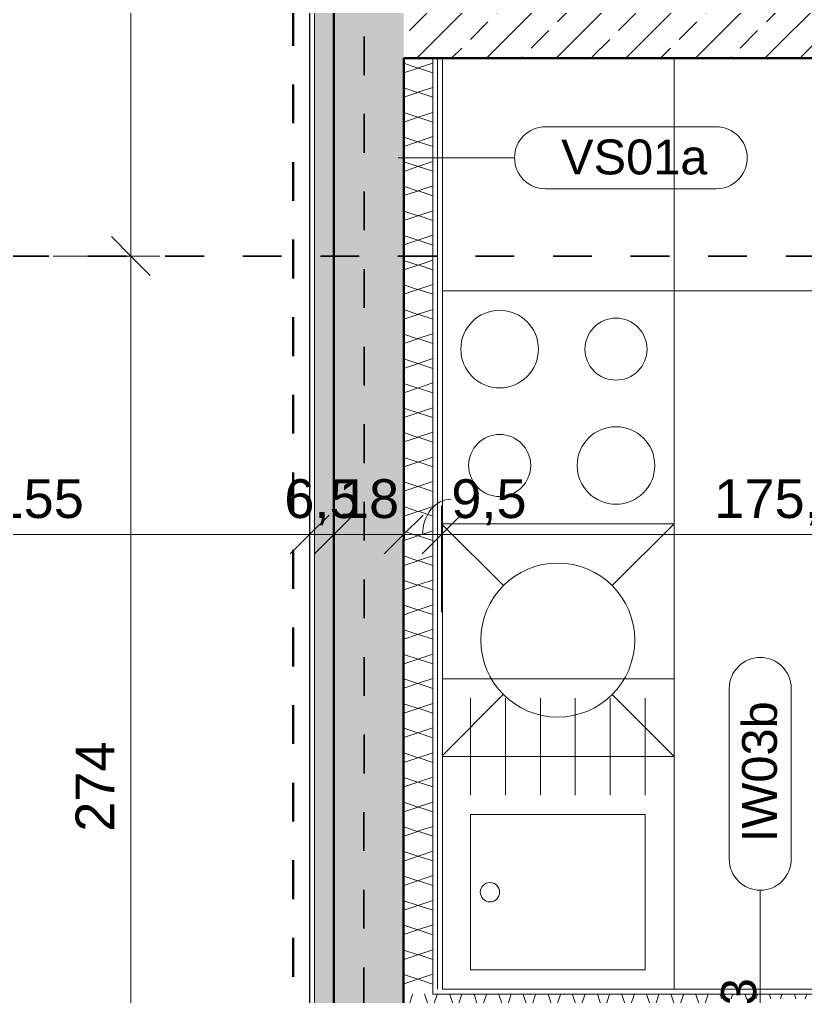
# Model space of a CAD drawing. Header units: metres. Extents: x -67.4 to -27.2, y 43.9 to 89.6.
# Drawn here: x -46.019 to -43.992, y 66.995 to 69.513 of the extents above; entities that cross this region are included whole.
import ezdxf

# ---------------------------------------------------------------- set-up
doc = ezdxf.new("R2010")
doc.units = ezdxf.units.M
doc.linetypes.add('Strich Punkt Mittel', pattern=[0.015875, 0.00635, -0.004763, 0, -0.004763])
doc.linetypes.add('Verdeckt', pattern=[0.003, 0.002, -0.001])
for name, color, linetype, lineweight in [('A_Bemassung-50_', 4, 'Continuous', 9), ('A_Bemassung_', 4, 'Continuous', 9), ('A_Beschriftung_', 7, 'Continuous', 9), ('A_Brandabschnitte', 30, 'Verdeckt', 50), ('A_Moebel', 6, 'Continuous', 13), ('A_Raeume_', 7, 'Continuous', 5), ('A_Raster_', 1, 'Continuous', 9), ('A_Sanitaer', 3, 'Continuous', 13), ('A_Waende', 7, 'Continuous', 13)]:
    doc.layers.add(name, color=color, linetype=linetype, lineweight=lineweight)
doc.styles.add('Arial_2', font='arial.ttf', dxfattribs={"height": 0.09})
doc.styles.add('Arial_5', font='arial.ttf', dxfattribs={"height": 0.1})
doc.dimstyles.new('WGA-Bemaßung_2', dxfattribs={"dimscale": 0.3048, "dimtxt": 0.102026, "dimasz": 0.328084, "dimexe": 0.246063, "dimexo": 0.0625, "dimgap": 0.04101, "dimtad": 1, "dimdec": 1, "dimlfac": 100, "dimrnd": 0.5, "dimdsep": 46, "dimtxsty": 'Arial_5', "dimblk1": 'OBLIQUE', "dimblk2": 'OBLIQUE', "dimsah": 1, "dimcen": 0.09, "dimdle": 0.246063, "dimazin": 2, "dimtfac": 1, "dimtdec": 4, "dimtix": 1, "dimtmove": 2, "dimatfit": 3, "dimfxl": 0.656168, "dimfxlon": 1, "dimtvp": 1, "dimtolj": 1, "dimtzin": 0, "dimarcsym": 2})
doc.dimstyles.new('WGA-Bemaßung_3', dxfattribs={"dimscale": 0.3048, "dimtxt": 0.102026, "dimasz": 0.328084, "dimexe": 0.246063, "dimexo": 0.0625, "dimgap": 0.04101, "dimtad": 1, "dimdec": 1, "dimlfac": 100, "dimrnd": 0.5, "dimdsep": 46, "dimtxsty": 'Arial_5', "dimblk1": 'OBLIQUE', "dimblk2": 'OBLIQUE', "dimsah": 1, "dimcen": 0.09, "dimdle": 0.246063, "dimazin": 2, "dimtfac": 1, "dimtdec": 4, "dimtix": 1, "dimtmove": 1, "dimatfit": 3, "dimfxl": 0.656168, "dimfxlon": 1, "dimtvp": 1, "dimtolj": 1, "dimtzin": 0, "dimarcsym": 2})
doc.dimstyles.new('WGA-Bemaßung_4', dxfattribs={"dimscale": 0.3048, "dimtxt": 0.102026, "dimasz": 0.328084, "dimexe": 0.246063, "dimexo": 0.0625, "dimgap": 0.04101, "dimtad": 1, "dimdec": 1, "dimlfac": 100, "dimrnd": 0.5, "dimdsep": 46, "dimtxsty": 'Arial_5', "dimblk1": 'OBLIQUE', "dimblk2": 'OBLIQUE', "dimsah": 1, "dimcen": 0.09, "dimdle": 0.246063, "dimazin": 2, "dimtfac": 1, "dimtdec": 4, "dimtix": 1, "dimtmove": 0, "dimatfit": 3, "dimfxl": 0.656168, "dimfxlon": 1, "dimtvp": 1, "dimtolj": 1, "dimtzin": 0, "dimarcsym": 2})
pattern_1 = [(45, (0, 0), (-0.08980256, 0.08980256), []), (45, (0.0898, 0), (-0.08980256, 0.08980256), [0.0635, -0.03175])]

# ---------------------------------------------------------------- blocks, each defined once
blk = doc.blocks.new('Sani_Kueche_Zeile - Tiefe_600-3803720-263_PP_01OG_BT2')
at = {"layer": 'A_Sanitaer'}
for p, q in [((-1.2005, 0.5746), (-0.6005, 0.5746)), ((-0.6005, 0.5746), (-0.0005, 0.5746)), ((-0.0005, 0.5746), (0.3995, 0.5746)), ((0.3995, 0.5746), (1.1995, 0.5746)), ((1.1995, 0.5746), (1.1995, 0.069))]:
    blk.add_line(p, q, dxfattribs=at)
blk = doc.blocks.new('Sani_Kueche_Zeile - Tiefe_600-3901372-263_PP_01OG_BT2')
at = {"layer": 'A_Sanitaer'}
for p, q in [((-1.2005, 0.5746), (-0.6005, 0.5746)), ((-1.2005, -0.0254), (-1.2005, 0.5746)), ((-0.6005, 0.5746), (-0.0005, 0.5746)), ((-0.0005, 0.5746), (-0.0005, -0.0254))]:
    blk.add_line(p, q, dxfattribs=at)
blk = doc.blocks.new('MSys_Kueche_Herd - 600-5680281-263_PP_01OG_BT2')
at = {"layer": 'A_Moebel'}
for p, q in [((-1.2005, 0.0229), (-1.2005, -0.5746)), ((-1.2005, 0.0229), (-1.2005, -0.5746)), ((-0.6005, -0.5746), (-0.6005, 0.0229)), ((-0.6005, -0.5746), (-0.6005, 0.0229)), ((-1.2005, -0.5746), (-0.6005, -0.5746)), ((-1.2005, -0.5746), (-0.6005, -0.5746))]:
    blk.add_line(p, q, dxfattribs=at)
for centre, radius in [((-0.7505, -0.1246), 0.1), ((-1.0505, -0.1246), 0.08), ((-1.0505, -0.4246), 0.1), ((-0.7505, -0.4246), 0.08)]:
    blk.add_circle(centre, radius, dxfattribs=at)
blk = doc.blocks.new('MSys_Kueche_Spuele - 80cm-5682282-263_PP_01OG_BT2')
at = {"layer": 'A_Moebel'}
for p, q in [((-1.2005, 0.5746), (-0.4005, 0.5746)), ((-1.2005, -0.0229), (-1.2005, 0.5746)), ((-1.2005, -0.0229), (-1.2005, 0.5746)), ((-0.9005, 0.4996), (-1.1505, 0.4996)), ((-0.8505, 0.4996), (-0.4505, 0.4996)), ((-0.8505, 0.0496), (-0.8505, 0.4996)), ((-0.4505, 0.4996), (-0.4505, 0.0496)), ((-0.9005, 0.4096), (-1.1505, 0.4096)), ((-0.9005, 0.3196), (-1.1505, 0.3196)), ((-0.9005, 0.2296), (-1.1505, 0.2296)), ((-0.9005, 0.1396), (-1.1505, 0.1396)), ((-0.9005, 0.0496), (-1.1505, 0.0496)), ((-0.4505, 0.0496), (-0.8505, 0.0496))]:
    blk.add_line(p, q, dxfattribs=at)
blk.add_circle((-0.6505, 0.0996), 0.025, dxfattribs=at)
blk = doc.blocks.new('MSys_Kueche_Geschirrspueler - 600-5682277-263_PP_01OG_BT2')
at = {"layer": 'A_Moebel'}
for p, q in [((-1.2005, -0.0254), (-1.2005, 0.5721)), ((-1.0409, 0.415), (-1.198, 0.5721)), ((-0.603, 0.5721), (-0.7601, 0.415)), ((-0.6005, 0.5721), (-0.6005, -0.0254)), ((-1.0409, 0.1342), (-1.2005, -0.0254)), ((-0.6005, -0.0254), (-0.7601, 0.1342)), ((-0.6005, -0.0254), (-1.2005, -0.0254))]:
    blk.add_line(p, q, dxfattribs=at)
blk.add_circle((-0.9005, 0.2746), 0.1985, dxfattribs=at)
blk = doc.blocks.new('BS_Wand_Lollipop - rechts_oben-2026913-263_PP_01OG_BT2')
at = {"layer": 'A_Beschriftung_'}
for p, q in [((0.0046, 0.0016), (0.0134, 0.0016)), ((-0.003, 0), (0.003, 0)), ((0.0046, -0.0016), (0.0134, -0.0016))]:
    blk.add_line(p, q, dxfattribs=at)
for centre, start, end in [((0.0046, 0), 90, 270), ((0.0134, 0), 270, 90)]:
    blk.add_arc(centre, 0.0016, start, end, dxfattribs=at)
blk = doc.blocks.new('DIMBLOCK519-263_PP_01OG_BT2')
at = {"layer": 'A_Bemassung-50_', "lineweight": 35, "transparency": 16777216}
for p, q in [((-45.7322, 68.9038), (-45.7821, 68.9538)), ((-45.7322, 68.9038), (-45.6822, 68.8538)), ((-45.7322, 66.1663), (-45.7822, 66.2163)), ((-45.7322, 66.1663), (-45.6822, 66.1163))]:
    blk.add_line(p, q, dxfattribs=at)
at = {"layer": 'A_Bemassung-50_', "transparency": 16777216}
for p, q in [((-45.7322, 68.9038), (-45.9322, 68.9038)), ((-45.7322, 66.1663), (-45.7322, 68.9038)), ((-45.7322, 68.9038), (-45.6572, 68.9038)), ((-45.7322, 66.1663), (-45.8072, 66.1663)), ((-45.7322, 66.1663), (-45.5322, 66.1663))]:
    blk.add_line(p, q, dxfattribs=at)
at = {"layer": 'A_Bemassung-50_', "color": 0, "transparency": 16777216, "insert": (-45.8745, 67.4197), "char_height": 0.1, "width": 0.276883, "attachment_point": 1, "rotation": 90, "line_spacing_factor": 0.941778, "style": 'Arial_5'}
blk.add_mtext('274', dxfattribs=at)
blk = doc.blocks.new('_Oblique')
at = {"color": 0, "linetype": 'ByBlock', "lineweight": -2}
blk.add_line((-0.5, -0.5), (0.5, 0.5), dxfattribs=at)
blk = doc.blocks.new('DIMBLOCK520-263_PP_01OG_BT2')
at = {"layer": 'A_Bemassung-50_', "lineweight": 35, "transparency": 16777216}
for p, q in [((-45.732, 73.7527), (-45.782, 73.8027)), ((-45.732, 73.7527), (-45.682, 73.7027)), ((-45.7322, 68.9038), (-45.7821, 68.9538)), ((-45.7322, 68.9038), (-45.6822, 68.8538))]:
    blk.add_line(p, q, dxfattribs=at)
at = {"layer": 'A_Bemassung-50_', "transparency": 16777216}
for p, q in [((-45.732, 73.7527), (-45.807, 73.7527)), ((-45.7322, 68.9038), (-45.732, 73.7527)), ((-45.732, 73.7527), (-45.532, 73.7527)), ((-45.7322, 68.9038), (-45.9322, 68.9038)), ((-45.7322, 68.9038), (-45.6572, 68.9038))]:
    blk.add_line(p, q, dxfattribs=at)
at = {"layer": 'A_Bemassung-50_', "color": 0, "transparency": 16777216, "insert": (-45.8744, 71.2129), "char_height": 0.1, "width": 0.276883, "attachment_point": 1, "rotation": 90, "line_spacing_factor": 0.941778, "style": 'Arial_5'}
blk.add_mtext('485', dxfattribs=at)
blk = doc.blocks.new('DIMBLOCK602-263_PP_01OG_BT2')
at = {"layer": 'A_Bemassung-50_', "transparency": 16777216}
for p, q in [((-44.9309, 68.1861), (-44.9309, 68.2611)), ((-43.1769, 68.186), (-43.1769, 68.261)), ((-43.1769, 68.186), (-44.9309, 68.1861)), ((-44.9309, 68.1861), (-44.9309, 67.9861)), ((-43.1769, 68.186), (-43.1769, 67.986))]:
    blk.add_line(p, q, dxfattribs=at)
at = {"layer": 'A_Bemassung-50_', "lineweight": 35, "transparency": 16777216}
for p, q in [((-44.9309, 68.1861), (-44.8809, 68.2361)), ((-43.1769, 68.186), (-43.1269, 68.236)), ((-44.9309, 68.1861), (-44.9809, 68.1361)), ((-43.1769, 68.186), (-43.2269, 68.136))]:
    blk.add_line(p, q, dxfattribs=at)
at = {"layer": 'A_Bemassung-50_', "color": 0, "transparency": 16777216, "insert": (-44.2273, 68.3284), "char_height": 0.1, "width": 0.416266, "attachment_point": 1, "rotation": 359.9983, "line_spacing_factor": 0.941778, "style": 'Arial_5'}
blk.add_mtext('175,5', dxfattribs=at)
blk = doc.blocks.new('DIMBLOCK603-263_PP_01OG_BT2')
at = {"layer": 'A_Bemassung-50_', "transparency": 16777216}
for p, q in [((-45.0284, 68.1861), (-45.0284, 68.2611)), ((-44.9309, 68.1861), (-44.9309, 68.2611)), ((-44.9309, 68.1861), (-45.0284, 68.1861)), ((-45.0284, 68.1861), (-45.0284, 67.9861)), ((-44.9309, 68.1861), (-44.9309, 67.9861))]:
    blk.add_line(p, q, dxfattribs=at)
at = {"layer": 'A_Bemassung-50_', "lineweight": 35, "transparency": 16777216}
for p, q in [((-45.0284, 68.1861), (-44.9784, 68.2361)), ((-44.9309, 68.1861), (-44.8809, 68.2361)), ((-45.0284, 68.1861), (-45.0784, 68.1361)), ((-44.9309, 68.1861), (-44.9809, 68.1361))]:
    blk.add_line(p, q, dxfattribs=at)
at = {"layer": 'A_Bemassung-50_', "transparency": 16777216}
blk.add_ellipse((-44.9055, 68.1861), major_axis=(0, 0.091), ratio=0.815194, start_param=0, end_param=1.570796, dxfattribs=at)
at = {"layer": 'A_Bemassung-50_', "color": 0, "transparency": 16777216, "insert": (-44.9055, 68.3284), "char_height": 0.1, "width": 0.231677, "attachment_point": 1, "rotation": 359.9983, "line_spacing_factor": 0.941778, "style": 'Arial_5'}
blk.add_mtext('9,5', dxfattribs=at)
blk = doc.blocks.new('DIMBLOCK604-263_PP_01OG_BT2')
at = {"layer": 'A_Bemassung-50_', "transparency": 16777216}
for p, q in [((-45.2084, 68.1861), (-45.2084, 68.2611)), ((-45.0284, 68.1861), (-45.0284, 68.2611)), ((-45.0284, 68.1861), (-45.2084, 68.1861)), ((-45.2084, 68.1861), (-45.2084, 67.9861)), ((-45.0284, 68.1861), (-45.0284, 67.9861))]:
    blk.add_line(p, q, dxfattribs=at)
at = {"layer": 'A_Bemassung-50_', "lineweight": 35, "transparency": 16777216}
for p, q in [((-45.2084, 68.1861), (-45.1584, 68.2361)), ((-45.0284, 68.1861), (-44.9784, 68.2361)), ((-45.2084, 68.1861), (-45.2584, 68.1361)), ((-45.0284, 68.1861), (-45.0784, 68.1361))]:
    blk.add_line(p, q, dxfattribs=at)
at = {"layer": 'A_Bemassung-50_', "color": 0, "transparency": 16777216, "insert": (-45.1953, 68.3284), "char_height": 0.1, "width": 0.184588, "attachment_point": 1, "rotation": 359.9983, "line_spacing_factor": 0.941778, "style": 'Arial_5'}
blk.add_mtext('18', dxfattribs=at)
blk = doc.blocks.new('DIMBLOCK605-263_PP_01OG_BT2')
at = {"layer": 'A_Bemassung-50_', "transparency": 16777216}
for p, q in [((-45.2709, 68.1861), (-45.2709, 68.2611)), ((-45.2084, 68.1861), (-45.2084, 68.2611)), ((-45.2084, 68.1861), (-45.2709, 68.1861)), ((-45.2709, 68.1861), (-45.2709, 67.9861)), ((-45.2084, 68.1861), (-45.2084, 67.9861))]:
    blk.add_line(p, q, dxfattribs=at)
at = {"layer": 'A_Bemassung-50_', "lineweight": 35, "transparency": 16777216}
for p, q in [((-45.2709, 68.1861), (-45.2209, 68.2361)), ((-45.2084, 68.1861), (-45.1584, 68.2361)), ((-45.2709, 68.1861), (-45.3209, 68.1361)), ((-45.2084, 68.1861), (-45.2584, 68.1361))]:
    blk.add_line(p, q, dxfattribs=at)
at = {"layer": 'A_Bemassung-50_', "color": 0, "transparency": 16777216, "insert": (-45.3362, 68.3284), "char_height": 0.1, "width": 0.231677, "attachment_point": 1, "rotation": 359.9983, "line_spacing_factor": 0.941778, "style": 'Arial_5'}
blk.add_mtext('6,5', dxfattribs=at)
blk = doc.blocks.new('DIMBLOCK606-263_PP_01OG_BT2')
at = {"layer": 'A_Bemassung-50_', "transparency": 16777216}
for p, q in [((-46.8209, 68.1862), (-46.8209, 68.2612)), ((-45.2709, 68.1861), (-45.2709, 68.2611)), ((-45.2709, 68.1861), (-46.8209, 68.1862)), ((-46.8209, 68.1862), (-46.8209, 67.9862)), ((-45.2709, 68.1861), (-45.2709, 67.9861))]:
    blk.add_line(p, q, dxfattribs=at)
at = {"layer": 'A_Bemassung-50_', "lineweight": 35, "transparency": 16777216}
for p, q in [((-46.8209, 68.1862), (-46.7709, 68.2362)), ((-45.2709, 68.1861), (-45.2209, 68.2361)), ((-46.8209, 68.1862), (-46.8709, 68.1362)), ((-45.2709, 68.1861), (-45.3209, 68.1361))]:
    blk.add_line(p, q, dxfattribs=at)
at = {"layer": 'A_Bemassung-50_', "color": 0, "transparency": 16777216, "insert": (-46.0861, 68.3285), "char_height": 0.1, "width": 0.276883, "attachment_point": 1, "rotation": 359.9983, "line_spacing_factor": 0.941778, "style": 'Arial_5'}
blk.add_mtext('155', dxfattribs=at)

msp = doc.modelspace()

# ---------------------------------------------------------------- hatches: boundary and pattern name
at = {"layer": 'A_Waende', "lineweight": 5}
h = msp.add_hatch(dxfattribs=at)
h.set_pattern_fill('FP_106', color=250, angle=-112.36, style=0, pattern_type=2)
h.set_pattern_definition([(314.998, (-45.27071, 66.52067), (0.2539954, -0.1270123), [0.02245, -0.15715]), (314.998, (-45.16011, 66.47409), (0.2539954, -0.1270123), [0.02245, -0.15715]), (314.998, (-45.27058, 66.4579), (0.2539954, -0.1270123), [0.02245, -0.15715]), (314.998, (-45.159435, 66.41002), (0.2539954, -0.1270123), [0.02245, -0.15715]), (341.563, (-45.255255, 66.50566), (0.50799322, -0.12701842), [0.0502, -0.35141]), (341.563, (-45.207873, 66.489414), (0.50799322, -0.12701842), [0.0502, -0.35141]), (341.563, (-45.255504, 66.441966), (0.50799322, -0.12701842), [0.0502, -0.35141]), (341.563, (-45.206817, 66.426264), (0.50799322, -0.12701842), [0.0502, -0.35141]), (44.998, (-45.16018, 66.50548), (-0.2540043, -0.1269946), [0.02245, -0.15715]), (44.998, (-45.27058, 66.4579), (-0.2540043, -0.1269946), [0.02245, -0.15715]), (44.998, (-45.1595, 66.4414), (-0.2540043, -0.1269946), [0.02245, -0.15715]), (44.998, (-45.27083, 66.3942), (-0.2540043, -0.1269946), [0.02245, -0.15715]), (18.433, (-45.207873, 66.489414), (-0.50800209, -0.12698295), [0.0502, -0.35141]), (18.433, (-45.25557, 66.47335), (-0.50800209, -0.12698295), [0.0502, -0.35141]), (18.433, (-45.206817, 66.426264), (-0.50800209, -0.12698295), [0.0502, -0.35141]), (18.433, (-45.254514, 66.4102), (-0.50800209, -0.12698295), [0.0502, -0.35141])])
h.paths.add_polyline_path([(-45.2087, 57.3461), (-45.2087, 58.2637), (-45.2587, 58.2637), (-45.2587, 57.3461), (-45.2087, 57.3461)])
h.paths.add_polyline_path([(-45.2087, 59.2837), (-45.2086, 65.1463), (-45.2585, 65.1463), (-45.2587, 59.2837)])
h.paths.add_polyline_path([(-45.2084, 66.1663), (-45.2082, 73.7527), (-45.2582, 73.7527), (-45.2584, 66.1663)])
h.paths.add_polyline_path([(-45.2082, 74.7727), (-45.2082, 75.6964), (-45.2582, 75.6964), (-45.2582, 74.7727), (-45.2544, 74.7727)])
h = msp.add_hatch(dxfattribs=at)
h.set_pattern_fill('FP_4', color=250, style=0, pattern_type=2)
h.set_pattern_definition(pattern_1)
h.paths.add_polyline_path([(-45.0288, 55.8287), (-45.0288, 55.8287), (-45.0287, 58.2637), (-45.2087, 58.2637), (-45.2087, 55.8287), (-45.1463, 55.8287)])
h.paths.add_polyline_path([(-45.0287, 59.2837), (-45.0285, 65.1463), (-45.2085, 65.1463), (-45.2085, 59.2837), (-45.0287, 59.2837)])
h.paths.add_polyline_path([(-45.0285, 64.5347), (-45.0285, 64.5347), (-45.0285, 64.6292)])
h.paths.add_polyline_path([(-45.0285, 64.5075), (-45.0285, 64.5075), (-45.0285, 64.5347)])
h.paths.add_polyline_path([(-45.0285, 64.2113), (-45.0285, 64.2113), (-45.0285, 64.5075)])
h.paths.add_polyline_path([(-45.0285, 66.1663), (-45.0284, 66.1663), (-45.0282, 73.7527), (-45.2082, 73.7527), (-45.2082, 66.1663), (-45.033, 66.1663)])
h.paths.add_polyline_path([(-45.0282, 74.7727), (-45.0282, 75.6964), (-45.2082, 75.6964), (-45.2082, 74.7727), (-45.0282, 74.7727)])
h = msp.add_hatch(dxfattribs=at)
h.set_pattern_fill('FP_4', color=250, style=0, pattern_type=2)
h.set_pattern_definition(pattern_1)
h.paths.add_polyline_path([(-37.7083, 69.4137), (-37.7083, 69.5937), (-45.0283, 69.5939), (-45.0283, 69.4139), (-38.24, 69.4137)])
h = msp.add_hatch(dxfattribs=at)
h.set_pattern_fill('FP_86', color=250, angle=247.64, style=0, pattern_type=2)
h.set_pattern_definition([(134.998, (-44.928845, 68.21393), (-0.2539954, 0.127012), [0.02245, -0.15715]), (134.998, (-45.03906, 68.26143), (-0.2539954, 0.127012), [0.02245, -0.15715]), (134.998, (-44.9286, 68.27762), (-0.2539954, 0.1270123), [0.02245, -0.15715]), (134.998, (-45.03974, 68.3255), (-0.2539954, 0.1270123), [0.02245, -0.15715]), (161.563, (-44.943918, 68.22986), (-0.5079932, 0.1270184), [0.0502, -0.35141]), (161.563, (-44.99168, 68.24518), (-0.5079932, 0.1270184), [0.0502, -0.35141]), (161.563, (-44.94367, 68.293553), (-0.5079932, 0.1270184), [0.0502, -0.35141]), (161.563, (-44.992355, 68.309256), (-0.5079932, 0.1270184), [0.0502, -0.35141]), (224.998, (-45.039, 68.23004), (0.254004, 0.1269946), [0.02245, -0.15715]), (224.998, (-44.9286, 68.27762), (0.254004, 0.1269946), [0.02245, -0.15715]), (224.998, (-45.04005, 68.29319), (0.254004, 0.1269946), [0.02245, -0.15715]), (224.998, (-44.92835, 68.34132), (0.254004, 0.1269946), [0.02245, -0.15715]), (198.433, (-44.99168, 68.24518), (0.5080021, 0.126983), [0.0502, -0.35141]), (198.433, (-44.943983, 68.261244), (0.5080021, 0.126983), [0.0502, -0.35141]), (198.433, (-44.992355, 68.309256), (0.5080021, 0.126983), [0.0502, -0.35141]), (198.433, (-44.94466, 68.32532), (0.5080021, 0.126983), [0.0502, -0.35141])])
h.paths.add_polyline_path([(-44.9534, 67.0014), (-44.9533, 69.4139), (-45.0283, 69.4139), (-45.0283, 67.0014), (-44.9784, 67.0014)])
h = msp.add_hatch(dxfattribs=at)
h.set_pattern_fill('FP_80', color=250, angle=-112.36, style=0, pattern_type=2)
h.set_pattern_definition([(44.998, (-44.10052, 66.88921), (0.127012, 0.253995), [0.02245, -0.15715]), (44.998, (-44.05302, 66.99943), (0.127012, 0.253995), [0.02245, -0.15715]), (44.998, (-44.03683, 66.88896), (0.127012, 0.253995), [0.02245, -0.15715]), (44.998, (-43.98987, 67.00048), (0.127012, 0.2539954), [0.02245, -0.15715]), (71.563, (-44.085514, 66.904662), (0.1270184, 0.5079932), [0.0502, -0.35141]), (71.563, (-44.069267, 66.952044), (0.1270184, 0.5079932), [0.0502, -0.35141]), (71.563, (-44.02182, 66.904413), (0.1270184, 0.5079932), [0.0502, -0.35141]), (71.563, (-44.005192, 66.95272), (0.1270184, 0.5079932), [0.0502, -0.35141]), (134.998, (-44.08533, 66.99974), (0.126995, -0.254004), [0.02245, -0.15715]), (134.998, (-44.03683, 66.88896), (0.1269946, -0.254004), [0.02245, -0.15715]), (134.998, (-44.021255, 67.00042), (0.1269946, -0.254004), [0.02245, -0.15715]), (134.998, (-43.97406, 66.88909), (0.1269946, -0.254004), [0.02245, -0.15715]), (108.433, (-44.069267, 66.952044), (0.126983, -0.5080021), [0.0502, -0.35141]), (108.433, (-44.053204, 66.904347), (0.126983, -0.5080021), [0.0502, -0.35141]), (108.433, (-44.005192, 66.95272), (0.126983, -0.5080021), [0.0502, -0.35141]), (108.433, (-43.98913, 66.905022), (0.126983, -0.5080021), [0.0502, -0.35141])])
h.paths.add_polyline_path([(-43.1733, 66.9013), (-43.1733, 67.0013), (-45.0284, 67.0014), (-45.0283, 66.9014), (-44.21, 66.9014), (-44.21, 66.9889), (-43.46, 66.9889), (-43.46, 66.9014)])

# ---------------------------------------------------------------- linework, layer by layer
at = {"layer": 'A_Brandabschnitte'}
msp.add_line((-45.3137, 57.4461), (-45.3132, 75.5836), dxfattribs=at)
at = {"layer": 'A_Raeume_', "flags": 128}
for points in [[(-45.2707, 75.6339), (-46.8207, 75.634), (-46.8211, 60.1286), (-46.8836, 60.1286), (-46.8836, 60.127), (-46.8836, 58.7527), (-46.8836, 58.7511), (-46.8212, 58.7511), (-46.8212, 58.6611), (-46.8212, 57.8936), (-46.8212, 57.4086), (-45.2712, 57.4086)], [(-37.7084, 66.3511), (-37.7083, 69.4137), (-44.9283, 69.4139), (-44.9284, 67.0139), (-43.1733, 67.0138), (-43.1733, 66.3512), (-41.5958, 66.3512), (-41.4428, 66.3512)]]:
    msp.add_lwpolyline(points, close=True, dxfattribs=at)
at = {"layer": 'A_Raster_', "linetype": 'Strich Punkt Mittel', "lineweight": 35}
for p, q in [((-45.1301, 85.8701), (-45.1313, 46.5268)), ((-56.2432, 68.9041), (-31.8004, 68.9034))]:
    msp.add_line(p, q, dxfattribs=at)
at = {"layer": 'A_Waende'}
for p, q in [((-45.2707, 73.7527), (-45.2709, 66.1663)), ((-45.2582, 73.7527), (-45.2584, 66.1663)), ((-44.9533, 69.4139), (-44.9534, 67.0014)), ((-44.9284, 67.0139), (-44.9283, 69.4139)), ((-43.1733, 67.0138), (-44.9284, 67.0139)), ((-44.9534, 67.0014), (-43.1733, 67.0013))]:
    msp.add_line(p, q, dxfattribs=at)
at = {"layer": 'A_Waende', "color": 10, "lineweight": 50}
for p, q in [((-45.2082, 73.7527), (-45.2084, 66.1663)), ((-45.0283, 69.4139), (-45.0284, 66.1663)), ((-45.0283, 69.4139), (-37.7083, 69.4137))]:
    msp.add_line(p, q, dxfattribs=at)
at = {"layer": 'A_Waende', "lineweight": 18}
msp.add_line((-44.9408, 69.4139), (-44.9409, 67.0139), dxfattribs=at)

# ---------------------------------------------------------------- block references
at = {"layer": 'A_Beschriftung_', "xscale": 49.99999999999998, "yscale": 49.99999999999998, "zscale": 49.99999999999998}
msp.add_blockref('BS_Wand_Lollipop - rechts_oben-2026913-263_PP_01OG_BT2', (-44.8925, 69.1571), dxfattribs=at)
at = {"layer": 'A_Beschriftung_', "xscale": 49.99999999999998, "yscale": 49.99999999999998, "zscale": 49.99999999999998, "rotation": 89.99999999999991}
msp.add_blockref('BS_Wand_Lollipop - rechts_oben-2026913-263_PP_01OG_BT2', (-44.1087, 67.1191), dxfattribs=at)
at = {"layer": 'A_Moebel'}
for name, p, rotation in [('MSys_Kueche_Herd - 600-5680281-263_PP_01OG_BT2', (-44.9054, 69.4144), 89.99827587845492), ('MSys_Kueche_Geschirrspueler - 600-5682277-263_PP_01OG_BT2', (-44.3563, 68.8143), 89.99827587845492), ('MSys_Kueche_Spuele - 80cm-5682282-263_PP_01OG_BT2', (-44.9055, 66.6134), 269.9982758784551)]:
    msp.add_blockref(name, p, dxfattribs=dict(at, rotation=rotation))
at = {"layer": 'A_Sanitaer'}
for name, p, rotation in [('Sani_Kueche_Zeile - Tiefe_600-3803720-263_PP_01OG_BT2', (-44.9055, 68.2134), 269.9982758784546), ('Sani_Kueche_Zeile - Tiefe_600-3901372-263_PP_01OG_BT2', (-44.3313, 69.3885), 179.998275878371)]:
    msp.add_blockref(name, p, dxfattribs=dict(at, rotation=rotation))

# ---------------------------------------------------------------- texts
at = {"layer": 'A_Beschriftung_', "insert": (-44.6224, 69.2042), "char_height": 0.09, "width": 0.448945, "attachment_point": 1, "style": 'Arial_2'}
msp.add_mtext('VS01a', dxfattribs=at)
at = {"layer": 'A_Beschriftung_', "char_height": 0.09, "attachment_point": 1, "rotation": 90, "style": 'Arial_2'}
for s, insert, width in [('IW03b', (-44.1557, 67.3927), 0.440928), ('L/B/T = 250/15/3', (-44.2094, 66.1092), 1.110337)]:
    msp.add_mtext(s, dxfattribs=dict(at, insert=insert, width=width))

# ---------------------------------------------------------------- dimensions: what is measured, and where the dimension line sits
at = {"layer": 'A_Bemassung_'}
for base, p1, p2, angle, override, picture, middle in [((-45.732, 73.7527), (-45.9322, 68.9038), (-45.532, 73.7527), 89.9983, {"dimpost": '<>', "dimfxl": 4.865332}, 'DIMBLOCK520-263_PP_01OG_BT2', (-45.7956, 71.3282)), ((-45.7321512034, 68.9038133044), (-45.5322335742, 66.1663072873), (-45.9321512033, 68.9038193223), 89.9982759857, {"dimpost": '<>', "dimfxl": 2.766569}, 'DIMBLOCK519-263_PP_01OG_BT2', (-45.7948970275, 67.5350651916)), ((-45.2708838351, 68.1861109725), (-45.2083898535, 67.9861090918), (-45.2708898535, 67.9861109726), 359.9982758785, {"dimpost": '<>', "dimfxl": 0.0625}, 'DIMBLOCK605-263_PP_01OG_BT2', (-45.2396319226, 68.2496673311)), ((-45.2084, 68.1861), (-45.0284, 67.9861), (-45.2084, 67.9861), 359.9983, {"dimpost": '<>', "dimfxl": 0.18}, 'DIMBLOCK604-263_PP_01OG_BT2', (-45.1184, 68.2497)), ((-44.9309, 68.1861), (-43.1769, 67.986), (-44.9309, 67.9861), 359.9983, {"dimpost": '<>', "dimfxl": 1.753954}, 'DIMBLOCK602-263_PP_01OG_BT2', (-44.0539, 68.2496))]:
    dim = msp.add_linear_dim(base=base, p1=p1, p2=p2, angle=angle, dimstyle='WGA-Bemaßung_4', override=override, dxfattribs=at)
    dim.commit()
    dim.dimension.update_dxf_attribs({"geometry": picture, "text_midpoint": middle})
dim = msp.add_linear_dim(base=(-46.8209, 68.1862), p1=(-45.2709, 67.9861), p2=(-46.8209, 67.9862), angle=359.9983, dimstyle='WGA-Bemaßung_2', override={"dimpost": '<>', "dimfxl": 1.55}, dxfattribs=at)
dim.commit()
dim.dimension.update_dxf_attribs({"geometry": 'DIMBLOCK606-263_PP_01OG_BT2', "text_midpoint": (-45.9477, 68.2618), "dimtype": 160, "text_rotation": 359.9983})
dim = msp.add_linear_dim(base=(-45.0283838353, 68.1861036753), p1=(-44.9308898536, 67.9861007414), p2=(-45.0283898536, 67.9861036753), angle=359.9982758784, dimstyle='WGA-Bemaßung_3', override={"dimpost": '<>', "dimfxl": 0.0975}, dxfattribs=at)
dim.commit()
dim.dimension.update_dxf_attribs({"geometry": 'DIMBLOCK603-263_PP_01OG_BT2', "text_midpoint": (-44.7896252762, 68.2617527911), "dimtype": 160})

doc.saveas('drawing.dxf')
